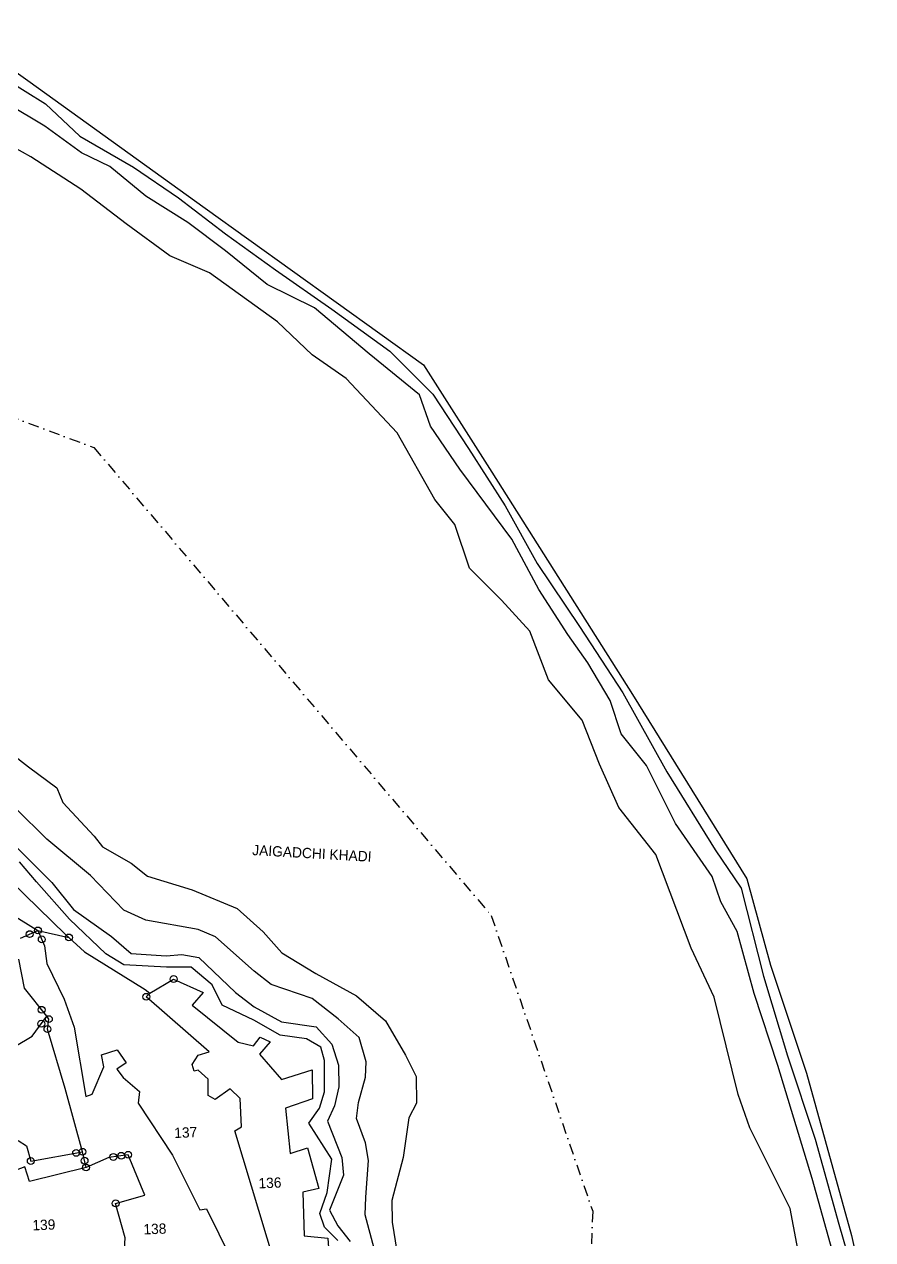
# Model space of a CAD drawing. Header units: metres. Extents: x 309704 to 311522, y 1912409 to 1914284.
# Drawn here: x 311117 to 311507, y 1913624 to 1914183 of the extents above; entities that cross this region are included whole.
import ezdxf

# ---------------------------------------------------------------- set-up
doc = ezdxf.new("R2010")
doc.units = ezdxf.units.M
doc.linetypes.add('DASHDOT', pattern=[1, 0.5, -0.25, 0, -0.25])
for name, color, linetype in [('LINE_WATER', 4, 'Continuous'), ('POLY_PARCEL', 6, 'Continuous'), ('POLY_WATER', 4, 'Continuous'), ('TEXT_MAPIN', 7, 'Continuous'), ('TEXT_PARCEL', 7, 'Continuous'), ('V_BOUND_STREAM_LINE', 7, 'DASHDOT')]:
    doc.layers.add(name, color=color, linetype=linetype)
doc.styles.add('TEXT_MAP', font='')
doc.styles.get('TEXT_MAP').set_extended_font_data('Kruti Dev 050')

msp = doc.modelspace()

# ---------------------------------------------------------------- linework, layer by layer
for centre in [(311119.89, 1913764.81), (311123.69, 1913766.5), (311125.45, 1913762.39), (311137.94, 1913763.27), (311186.08, 1913744.15), (311173.49, 1913735.98), (311125.37, 1913730.01), (311125.24, 1913723.61), (311128.72, 1913725.71), (311128.07, 1913721.14), (311141.24, 1913664.19), (311144.16, 1913664.71), (311145.11, 1913660.59), (311158.38, 1913662.32), (311162.03, 1913662.85), (311165.15, 1913663.31), (311120.4, 1913660.45), (311145.82, 1913657.48), (311159.41, 1913640.97)]:
    msp.add_circle(centre, 1.57)
at = {"layer": 'LINE_WATER'}
for p, q in [((311108.5, 1914158.35), (311127.23, 1914146.69)), ((311126.9, 1914136.34), (311109.67, 1914146.62)), ((311127.23, 1914146.69), (311142.95, 1914131.79)), ((311120.46, 1914122.27), (311099.08, 1914134.08)), ((311143.73, 1914124.13), (311126.9, 1914136.34)), ((311142.95, 1914131.79), (311167.56, 1914117.47)), ((311143.41, 1914107.41), (311120.46, 1914122.27)), ((311156.72, 1914117.77), (311143.73, 1914124.13)), ((311173.36, 1914104.11), (311156.72, 1914117.77)), ((311167.56, 1914117.47), (311188.3, 1914103.48)), ((311164.22, 1914091.5), (311143.41, 1914107.41)), ((311192.59, 1914091.99), (311173.36, 1914104.11)), ((311188.3, 1914103.48), (311209.87, 1914086.88)), ((311184.28, 1914076.76), (311164.22, 1914091.5)), ((311209.93, 1914079.07), (311192.59, 1914091.99)), ((311209.87, 1914086.88), (311232.88, 1914070.33)), ((311202.62, 1914068.93), (311184.28, 1914076.76)), ((311229.05, 1914063.57), (311209.93, 1914079.07)), ((311232.88, 1914070.33), (311258.83, 1914052.22)), ((311233.8, 1914046.33), (311202.62, 1914068.93)), ((311250.87, 1914052.75), (311229.05, 1914063.57)), ((311275.97, 1914031.72), (311250.87, 1914052.75)), ((311258.83, 1914052.22), (311285.55, 1914032.93)), ((311249.77, 1914031.19), (311233.8, 1914046.33)), ((311265.34, 1914020.37), (311249.77, 1914031.19)), ((311299.07, 1914012.77), (311275.97, 1914031.72)), ((311285.55, 1914032.93), (311305.31, 1914013.13)), ((311288.92, 1913995.31), (311265.34, 1914020.37)), ((311304.19, 1913998.42), (311299.07, 1914012.77)), ((311305.31, 1914013.13), (311321.67, 1913988.16)), ((311317.7, 1913978.63), (311304.19, 1913998.42)), ((311306.21, 1913964.73), (311288.92, 1913995.31)), ((311321.67, 1913988.16), (311338.56, 1913961.76)), ((311341.55, 1913946.49), (311317.7, 1913978.63)), ((311315.31, 1913953.18), (311306.21, 1913964.73)), ((311338.56, 1913961.76), (311353.28, 1913935.28)), ((311322.09, 1913933.12), (311315.31, 1913953.18)), ((311353.98, 1913923.29), (311341.55, 1913946.49)), ((311336.85, 1913918.42), (311322.09, 1913933.12)), ((311353.28, 1913935.28), (311372.68, 1913906.34)), ((311367.29, 1913902.52), (311353.98, 1913923.29)), ((311349.91, 1913904.14), (311336.85, 1913918.42)), ((311358.46, 1913881.75), (311349.91, 1913904.14)), ((311376.45, 1913889.53), (311367.29, 1913902.52)), ((311372.68, 1913906.34), (311392.61, 1913875.73)), ((311386.73, 1913872.26), (311376.45, 1913889.53)), ((311373.85, 1913863.23), (311358.46, 1913881.75)), ((311392.61, 1913875.73), (311412.77, 1913839.36)), ((311391.89, 1913856.95), (311386.73, 1913872.26)), ((311381.84, 1913842.98), (311373.85, 1913863.23)), ((311403.51, 1913842.37), (311391.89, 1913856.95)), ((311111.73, 1913847.67), (311119.34, 1913841.66)), ((311119.34, 1913841.66), (311132.32, 1913832.05)), ((311390.78, 1913823.01), (311381.84, 1913842.98)), ((311416.81, 1913815.6), (311403.51, 1913842.37)), ((311412.77, 1913839.36), (311435.07, 1913803.56)), ((311132.32, 1913832.05), (311135.19, 1913825.39)), ((311135.19, 1913825.39), (311149.59, 1913809.89)), ((311127.83, 1913808.42), (311113.55, 1913822.59)), ((311407.73, 1913801.43), (311390.78, 1913823.01)), ((311102.91, 1913815.6), (311130.15, 1913788.49)), ((311433.62, 1913791.36), (311416.81, 1913815.6)), ((311147.86, 1913791.79), (311127.83, 1913808.42)), ((311149.59, 1913809.89), (311153.35, 1913804.92)), ((311153.35, 1913804.92), (311166.48, 1913797.46)), ((311435.07, 1913803.56), (311447.06, 1913785.87)), ((311123.06, 1913788.78), (311115.19, 1913798.1)), ((311166.48, 1913797.46), (311174.09, 1913791.45)), ((311424.06, 1913758.3), (311407.73, 1913801.43)), ((311163.2, 1913775.82), (311147.86, 1913791.79)), ((311174.09, 1913791.45), (311194.56, 1913785.22)), ((311437.67, 1913779.62), (311433.62, 1913791.36)), ((311138.15, 1913771.67), (311123.06, 1913788.78)), ((311130.15, 1913788.49), (311140.11, 1913776.14)), ((311194.56, 1913785.22), (311215.35, 1913776.62)), ((311447.06, 1913785.87), (311457.26, 1913745.51)), ((311445.17, 1913766.08), (311437.67, 1913779.62)), ((311140.11, 1913776.14), (311157.58, 1913763.72)), ((311173.29, 1913771.18), (311163.2, 1913775.82)), ((311215.35, 1913776.62), (311227.19, 1913765.78)), ((311154.91, 1913755.76), (311138.15, 1913771.67)), ((311197.39, 1913766.87), (311173.29, 1913771.18)), ((311157.58, 1913763.72), (311166.51, 1913755.85)), ((311205.3, 1913763.57), (311197.39, 1913766.87)), ((311223.04, 1913747.83), (311205.3, 1913763.57)), ((311227.19, 1913765.78), (311235.88, 1913756.24)), ((311453, 1913737.42), (311445.17, 1913766.08)), ((311434.54, 1913735.75), (311424.06, 1913758.3)), ((311163.17, 1913750.63), (311154.91, 1913755.76)), ((311166.51, 1913755.85), (311182.69, 1913754.85)), ((311182.69, 1913754.85), (311189.89, 1913755.48)), ((311189.89, 1913755.48), (311197.74, 1913754.01)), ((311197.74, 1913754.01), (311214.49, 1913738.02)), ((311235.88, 1913756.24), (311251.48, 1913746.74)), ((311182.76, 1913749.54), (311163.17, 1913750.63)), ((311194.08, 1913749.62), (311182.76, 1913749.54)), ((311203.74, 1913741.43), (311194.08, 1913749.62)), ((311230.92, 1913741.7), (311223.04, 1913747.83)), ((311251.48, 1913746.74), (311270.2, 1913736.4)), ((311208.35, 1913732.06), (311203.74, 1913741.43)), ((311249.72, 1913735.2), (311230.92, 1913741.7)), ((311457.26, 1913745.51), (311468.29, 1913708.8)), ((311214.49, 1913738.02), (311223.1, 1913731.35)), ((311261.68, 1913725.9), (311249.72, 1913735.2)), ((311270.2, 1913736.4), (311283.49, 1913724.9)), ((311445.64, 1913690.98), (311434.54, 1913735.75)), ((311463.89, 1913704.42), (311453, 1913737.42)), ((311222.91, 1913725.19), (311208.35, 1913732.06)), ((311223.1, 1913731.35), (311235.69, 1913724.41)), ((311235.07, 1913718.37), (311222.91, 1913725.19)), ((311235.69, 1913724.41), (311251.63, 1913722.12)), ((311271.36, 1913717.21), (311261.68, 1913725.9)), ((311283.49, 1913724.9), (311292.66, 1913709.2)), ((311247.17, 1913716.64), (311235.07, 1913718.37)), ((311251.63, 1913722.12), (311258.87, 1913714.26)), ((311253.69, 1913712.86), (311247.17, 1913716.64)), ((311255.48, 1913706.63), (311253.69, 1913712.86)), ((311258.87, 1913714.26), (311261.93, 1913704.54)), ((311274.62, 1913706.09), (311271.36, 1913717.21)), ((311292.66, 1913709.2), (311297.56, 1913699.28)), ((311468.29, 1913708.8), (311481.07, 1913670.46)), ((311255.47, 1913692.27), (311255.48, 1913706.63)), ((311261.93, 1913704.54), (311262.03, 1913694.57)), ((311274.32, 1913699.07), (311274.62, 1913706.09)), ((311479.6, 1913652.38), (311463.89, 1913704.42)), ((311271.09, 1913687.42), (311274.32, 1913699.07)), ((311297.56, 1913699.28), (311297.79, 1913687.04)), ((311253.2, 1913684.75), (311255.47, 1913692.27)), ((311262.03, 1913694.57), (311260.1, 1913685.79)), ((311451.04, 1913675.68), (311445.64, 1913690.98)), ((311248.23, 1913677.84), (311253.2, 1913684.75)), ((311260.1, 1913685.79), (311256.83, 1913678.81)), ((311270.1, 1913679.95), (311271.09, 1913687.42)), ((311297.79, 1913687.04), (311294.24, 1913680.37)), ((311256.83, 1913678.81), (311263.42, 1913662.01)), ((311274.35, 1913668.87), (311270.1, 1913679.95)), ((311294.24, 1913680.37), (311291.61, 1913662.07)), ((311258.77, 1913661.34), (311248.23, 1913677.84)), ((311469.54, 1913638.65), (311451.04, 1913675.68)), ((311275.65, 1913660.64), (311274.35, 1913668.87)), ((311481.07, 1913670.46), (311491.95, 1913631.34)), ((311291.61, 1913662.07), (311286.42, 1913642.26)), ((311256.67, 1913646.04), (311258.77, 1913661.34)), ((311263.42, 1913662.01), (311264.16, 1913653.9)), ((311274.46, 1913643.76), (311275.65, 1913660.64)), ((311264.16, 1913653.9), (311257.69, 1913637.88)), ((311493.8, 1913601.96), (311479.6, 1913652.38)), ((311253.36, 1913636.37), (311256.67, 1913646.04)), ((311274.2, 1913635.75), (311274.46, 1913643.76)), ((311286.42, 1913642.26), (311286.56, 1913632.39)), ((311255.44, 1913630.01), (311253.36, 1913636.37)), ((311257.69, 1913637.88), (311261.51, 1913630.6)), ((311278.33, 1913620.28), (311274.2, 1913635.75)), ((311474.97, 1913610.01), (311469.54, 1913638.65)), ((311261.62, 1913623.95), (311255.44, 1913630.01)), ((311261.51, 1913630.6), (311267.17, 1913623.38)), ((311286.56, 1913632.39), (311288.74, 1913619.04)), ((311491.95, 1913631.34), (311507.46, 1913578.08))]:
    msp.add_line(p, q, dxfattribs=at)
at = {"layer": 'POLY_PARCEL'}
for p, q in [((311083.77, 1913791.12), (311123.69, 1913766.5)), ((311115.72, 1913762.95), (311123.69, 1913766.5)), ((311123.69, 1913766.5), (311137.94, 1913763.27)), ((311123.69, 1913766.5), (311126.71, 1913759.46)), ((311126.71, 1913759.46), (311127.85, 1913751.25)), ((311117.57, 1913740.01), (311114.85, 1913753.28)), ((311127.85, 1913751.25), (311135.81, 1913734.94)), ((311127.72, 1913727), (311117.57, 1913740.01)), ((311135.81, 1913734.94), (311140.29, 1913722.04)), ((311173.49, 1913735.98), (311175.14, 1913737.58)), ((311202.42, 1913710.73), (311173.49, 1913735.98)), ((311121.04, 1913717.86), (311127.72, 1913727)), ((311128.72, 1913725.71), (311127.72, 1913727)), ((311128.07, 1913721.14), (311128.72, 1913725.71)), ((311136.28, 1913693.8), (311128.07, 1913721.14)), ((311140.29, 1913722.04), (311145.78, 1913690.19)), ((311104.98, 1913708.35), (311121.04, 1913717.86)), ((311152.9, 1913709.31), (311160.11, 1913711.65)), ((311153.94, 1913703.71), (311152.9, 1913709.31)), ((311160.11, 1913711.65), (311164.2, 1913705.62)), ((311194.64, 1913704.86), (311197.39, 1913709.08)), ((311197.39, 1913709.08), (311202.42, 1913710.73)), ((311148.64, 1913691.26), (311153.94, 1913703.71)), ((311164.2, 1913705.62), (311160.04, 1913702.7)), ((311160.04, 1913702.7), (311162.94, 1913698.82)), ((311195.49, 1913701.74), (311194.64, 1913704.86)), ((311197.41, 1913702.29), (311195.49, 1913701.74)), ((311201.94, 1913698.1), (311197.41, 1913702.29)), ((311162.94, 1913698.82), (311170.39, 1913692.43)), ((311201.98, 1913690.59), (311201.94, 1913698.1)), ((311144.16, 1913664.71), (311136.28, 1913693.8)), ((311145.78, 1913690.19), (311148.64, 1913691.26)), ((311170.39, 1913692.43), (311169.77, 1913687.04)), ((311205.21, 1913688.77), (311201.98, 1913690.59)), ((311212.06, 1913693.64), (311205.21, 1913688.77)), ((311216.6, 1913689.21), (311212.06, 1913693.64)), ((311169.77, 1913687.04), (311185.56, 1913663.15)), ((311217.34, 1913676.14), (311216.6, 1913689.21)), ((311214.25, 1913674.32), (311217.34, 1913676.14)), ((311232.9, 1913612.22), (311214.25, 1913674.32)), ((311114.61, 1913669.87), (311118.47, 1913667.46)), ((311118.47, 1913667.46), (311120.4, 1913660.45)), ((311120.4, 1913660.45), (311144.16, 1913664.71)), ((311145.82, 1913657.48), (311144.16, 1913664.71)), ((311165.15, 1913663.31), (311156.25, 1913662.01)), ((311172.89, 1913644.79), (311165.15, 1913663.31)), ((311185.56, 1913663.15), (311198.12, 1913637.93)), ((311117.63, 1913657.79), (311107.23, 1913653.77)), ((311119.85, 1913651.09), (311117.63, 1913657.79)), ((311145.82, 1913657.48), (311119.85, 1913651.09)), ((311156.25, 1913662.01), (311145.82, 1913657.48)), ((311159.41, 1913640.97), (311172.89, 1913644.79)), ((311163.73, 1913625.17), (311159.41, 1913640.97)), ((311198.12, 1913637.93), (311201.26, 1913638.46)), ((311201.26, 1913638.46), (311212.47, 1913615.5)), ((311162.9, 1913610.83), (311163.73, 1913625.17))]:
    msp.add_line(p, q, dxfattribs=at)
at = {"layer": 'POLY_WATER'}
for p, q in [((311082.77, 1914183.21), (311119.12, 1914157.32)), ((311119.12, 1914157.32), (311200.52, 1914098.66)), ((311200.52, 1914098.66), (311300.95, 1914026.67)), ((311300.95, 1914026.67), (311332.43, 1913977.27)), ((311332.43, 1913977.27), (311396.97, 1913874.93)), ((311396.97, 1913874.93), (311449.54, 1913790.17)), ((311091.29, 1913808.36), (311136.44, 1913764.68)), ((311449.54, 1913790.17), (311460.44, 1913750.56)), ((311136.44, 1913764.68), (311137.94, 1913763.27)), ((311137.94, 1913763.27), (311145.1, 1913756.59)), ((311145.1, 1913756.59), (311172.95, 1913739.26)), ((311460.44, 1913750.56), (311477.02, 1913700.84)), ((311175.14, 1913737.58), (311186.08, 1913744.15)), ((311186.08, 1913744.15), (311199.62, 1913737.95)), ((311172.95, 1913739.26), (311175.14, 1913737.58)), ((311199.62, 1913737.95), (311194.61, 1913732.17)), ((311194.61, 1913732.17), (311215.79, 1913715.15)), ((311215.79, 1913715.15), (311222.8, 1913713.37)), ((311222.8, 1913713.37), (311225.9, 1913717.38)), ((311230.51, 1913715.22), (311225.63, 1913709.59)), ((311225.9, 1913717.38), (311230.51, 1913715.22)), ((311225.63, 1913709.59), (311235.71, 1913697.88)), ((311235.71, 1913697.88), (311249.84, 1913702.45)), ((311249.84, 1913702.45), (311249.92, 1913689.08)), ((311477.02, 1913700.84), (311497.68, 1913626.15)), ((311249.92, 1913689.08), (311237.49, 1913684.71)), ((311237.49, 1913684.71), (311239.7, 1913663.93)), ((311239.7, 1913663.93), (311247.67, 1913666.57)), ((311247.67, 1913666.57), (311252.78, 1913647.74)), ((311252.78, 1913647.74), (311245.48, 1913646.11)), ((311245.48, 1913646.11), (311246.11, 1913626.11)), ((311246.11, 1913626.11), (311256.91, 1913624.9)), ((311256.91, 1913624.9), (311257.53, 1913616.22)), ((311497.68, 1913626.15), (311503.16, 1913602.44))]:
    msp.add_line(p, q, dxfattribs=at)
at = {"layer": 'V_BOUND_STREAM_LINE', "ltscale": 10}
for p, q in [((310863.91, 1914095.35), (311149.44, 1913988.57)), ((311149.44, 1913988.57), (311332.07, 1913773.4)), ((311332.07, 1913773.4), (311378.73, 1913637.39)), ((311378.73, 1913637.39), (311370.07, 1913394.61))]:
    msp.add_line(p, q, dxfattribs=at)

# ---------------------------------------------------------------- texts
at = {"layer": 'TEXT_MAPIN'}
msp.add_text('JAIGADCHI KHADI', height=4.7364, rotation=356.7585, dxfattribs=at).set_placement((311222.12, 1913801.16))
at = {"layer": 'TEXT_PARCEL', "style": 'TEXT_MAP'}
for s, p in [('137', (311186.46, 1913671.03)), ('136', (311225.17, 1913647.86)), ('139', (311121.22, 1913628.54)), ('138', (311172.27, 1913626.67))]:
    msp.add_text(s, height=4.736, rotation=2.1948, dxfattribs=at).set_placement(p)

doc.saveas('drawing.dxf')
